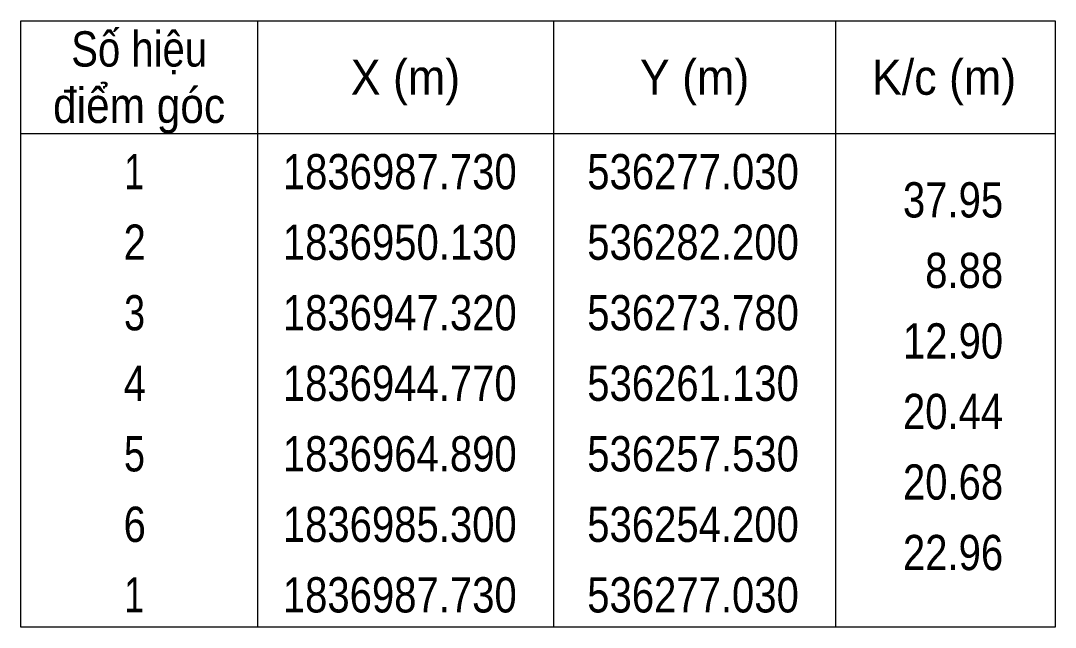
# Model space of a CAD drawing. Header units: metres. Extents: x 535626 to 536479, y 1836805 to 1837064.
# Drawn here: x 536420 to 536478.7, y 1836858.2 to 1836892.6 of the extents above; entities that cross this region are included whole.
import ezdxf
from ezdxf.enums import TextEntityAlignment as Align

# ---------------------------------------------------------------- set-up
doc = ezdxf.new("R2010")
doc.units = ezdxf.units.M
doc.header["$LTSCALE"] = 0.8
doc.layers.add('63', color=7, linetype='Continuous', lineweight=13)

msp = doc.modelspace()

# ---------------------------------------------------------------- linework, layer by layer
at = {"layer": '63'}
for p, q in [((536433.41, 1836892.58), (536433.41, 1836858.18)), ((536450.21, 1836892.58), (536450.21, 1836858.18)), ((536466.21, 1836892.58), (536466.21, 1836858.18)), ((536419.97, 1836886.18), (536478.69, 1836886.18))]:
    msp.add_line(p, q, dxfattribs=at)
msp.add_lwpolyline([(536419.97, 1836892.58), (536478.69, 1836892.58), (536478.69, 1836858.18), (536419.97, 1836858.18)], close=True, dxfattribs=at)

# ---------------------------------------------------------------- texts
for s, width, p in [('Số hiệu', 0.85, (536426.695, 1836889.98)), ('X (m)', 0.95, (536441.805, 1836888.38)), ('Y (m)', 0.95, (536458.215, 1836888.38)), ('K/c (m)', 0.95, (536472.375, 1836888.38)), ('điểm góc', 0.9, (536426.69, 1836886.78)), (' 1', 0.75, (536426.13, 1836883.02)), ('1836987.730', 0.85, (536441.485, 1836883.02)), ('536277.030', 0.85, (536458.13, 1836883.02)), (' 2', 0.85, (536426.125, 1836879.02)), ('1836950.130', 0.85, (536441.485, 1836879.02)), ('536282.200', 0.85, (536458.13, 1836879.02)), (' 3', 0.8, (536426.135, 1836875.02)), ('1836947.320', 0.85, (536441.485, 1836875.02)), ('536273.780', 0.85, (536458.13, 1836875.02)), (' 4', 0.85, (536426.13, 1836871.02)), ('1836944.770', 0.85, (536441.485, 1836871.02)), ('536261.130', 0.85, (536458.13, 1836871.02)), (' 5', 0.8, (536426.13, 1836867.02)), ('1836964.890', 0.85, (536441.485, 1836867.02)), ('536257.530', 0.85, (536458.13, 1836867.02)), (' 6', 0.85, (536426.125, 1836863.02)), ('1836985.300', 0.85, (536441.485, 1836863.02)), ('536254.200', 0.85, (536458.13, 1836863.02)), (' 1', 0.75, (536426.13, 1836859.02)), ('1836987.730', 0.85, (536441.485, 1836859.02)), ('536277.030', 0.85, (536458.13, 1836859.02))]:
    msp.add_text(s, height=2, dxfattribs=dict(at, width=width)).set_placement(p, align=Align.CENTER)
at = {"layer": '63', "width": 0.85}
for s, p in [('37.95', (536475.73, 1836881.42)), ('8.88', (536475.73, 1836877.42)), ('12.90', (536475.73, 1836873.42)), ('20.44', (536475.73, 1836869.42)), ('20.68', (536475.73, 1836865.42)), ('22.96', (536475.73, 1836861.42))]:
    msp.add_text(s, height=2, dxfattribs=at).set_placement(p, align=Align.RIGHT)

doc.saveas('drawing.dxf')
